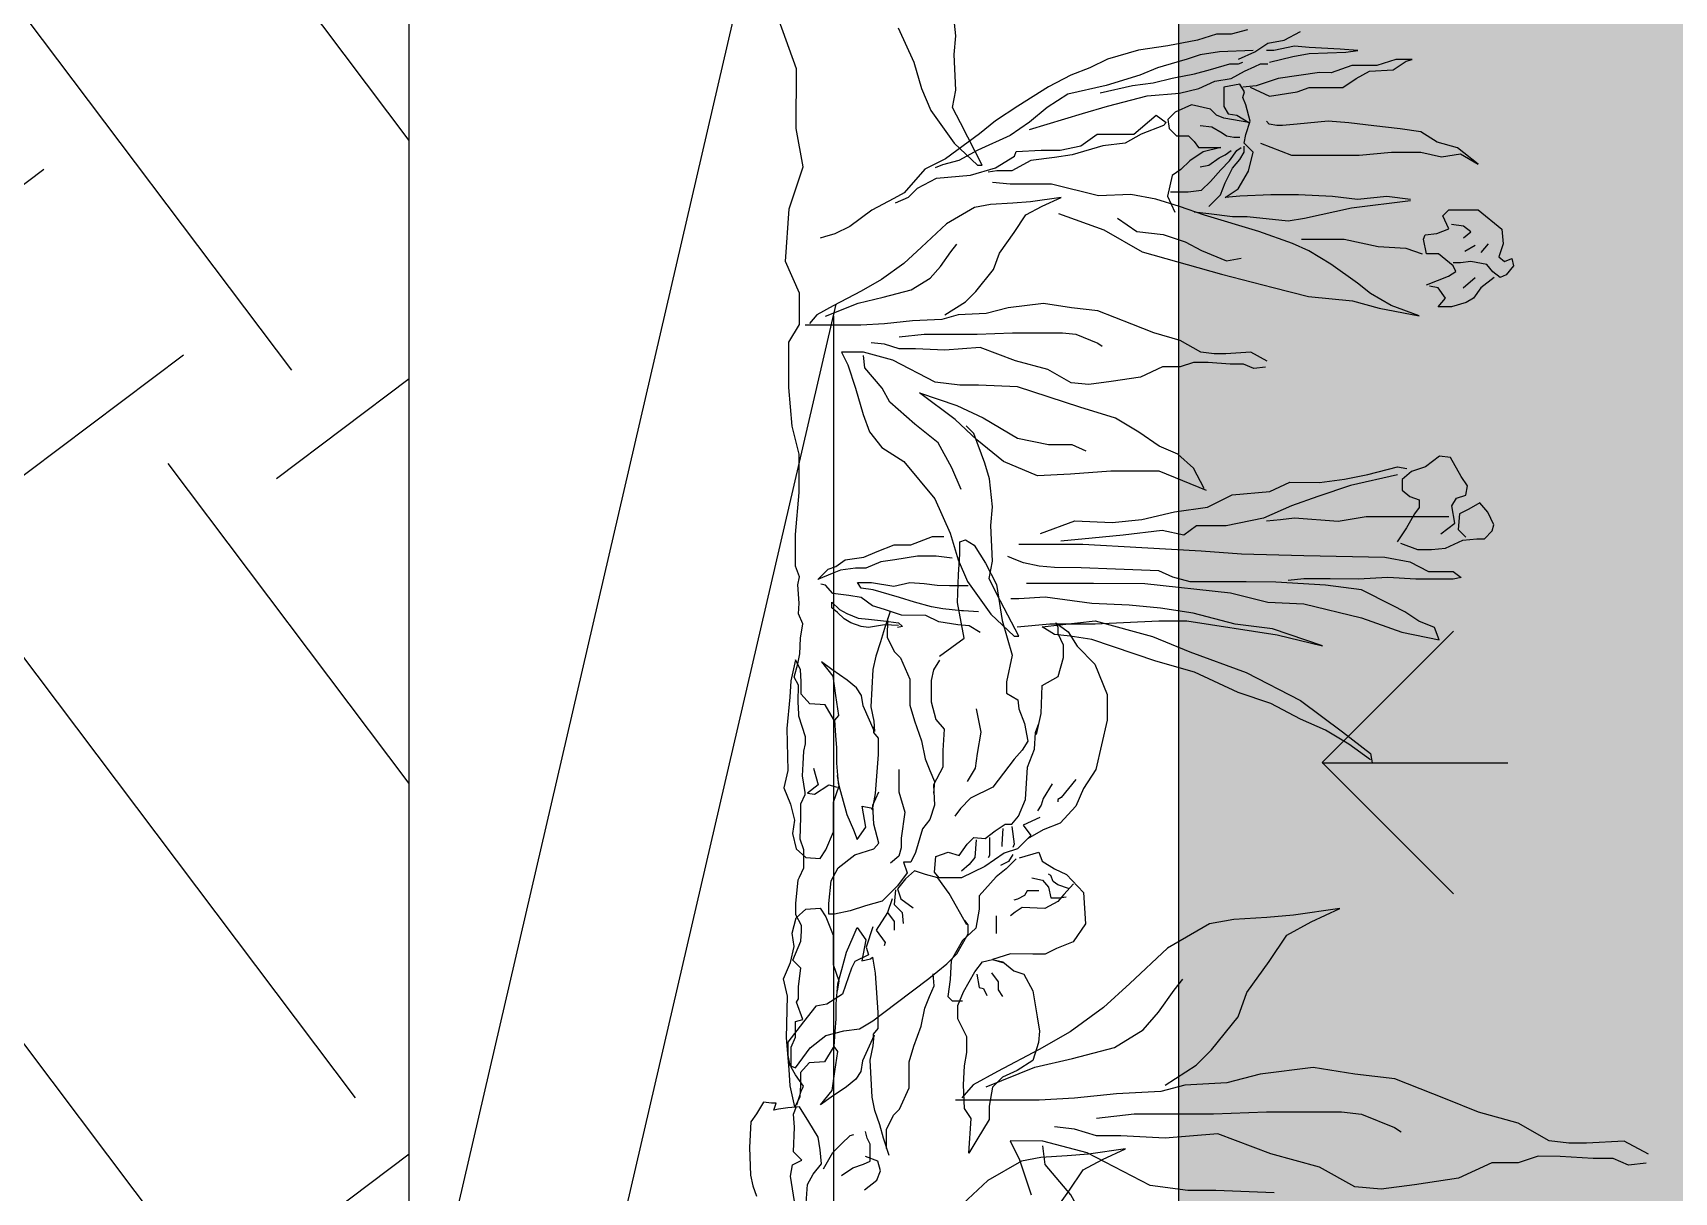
# Model space of a CAD drawing. Header units: metres. Extents: x 97 to 197, y 104 to 205.
# Drawn here: x 187.0386 to 187.2069, y 111.5931 to 111.712 of the extents above; entities that cross this region are included whole.
import ezdxf

# ---------------------------------------------------------------- set-up
doc = ezdxf.new("R2010")
doc.units = ezdxf.units.M
for name, color, linetype in [('14-ANOTAÇÃO', 7, 'Continuous'), ('18-HATCH', 1, 'Continuous'), ('23-FAC_5ª', 1, 'Continuous'), ('5-PISO', 1, 'Continuous'), ('6-VEGETAÇÃO', 104, 'Continuous')]:
    doc.layers.add(name, color=color, linetype=linetype)
pattern_1 = [(0, (96.6497323752526, 180.4617932668933), (0.07184204896000002, 0.07184204895999999), [0.01905, -0.12463409792]), (315, (96.6497323752526, 180.4617932668933), (0.07184204896855324, 0.07184204896855322), [0.01905, -0.08255]), (45, (96.6497323752526, 180.4617932668933), (-0.0718420489685532, 0.07184204896855324), [0.01905, -0.08255])]

# ---------------------------------------------------------------- blocks, each defined once
blk = doc.blocks.new('A$C20B154FB')
at = {"layer": '6-VEGETAÇÃO', "color": 72}
for points in [[(994.2840291526227, 1061.391932556566), (991.6935146129108, 1040.676790867423), (999.4653007897141, 1022.551109695283), (999.4653007897141, 999.2466883047455), (1002.056057887065, 960.4058654434484), (1002.056057887065, 934.5119835359073), (994.2840291526227, 911.2073813297611), (994.2840291526227, 880.134759203851), (976.1496997016075, 841.2939363425685), (968.3779135247751, 789.5061725275009), (963.1966418876837, 750.6655304818269), (965.7871564274537, 719.5927275402792), (989.1027575155313, 678.1626249775873), (1004.646572426835, 621.1961209441652), (1027.962173514912, 559.0506958767073), (1022.780901877821, 496.9054516248725), (1025.371658975171, 445.1176878098049), (1025.371658975171, 416.6345262008981), (1033.143445152004, 390.740644293357), (1035.733959691803, 367.4360420872254)], [(1004.646572426835, 1063.981393073555), (1020.19038733808, 1035.498050649025), (1017.599630240758, 991.478487569344), (1017.599630240758, 970.7633458802011), (1020.19038733808, 947.4589244896633), (1040.915231328836, 911.2073813297611), (1053.868289142847, 864.5985385486856), (1069.412104054063, 825.7577156874031), (1092.727705142141, 766.2017511369631), (1097.908976779232, 719.5927275402792), (1105.680762956152, 670.3944242422294), (1097.908976779232, 608.2491799903946), (1087.546433505107, 569.4083571291121), (1084.955918965308, 520.2100538310333), (1077.183890230925, 491.7267114065035), (1074.593375691125, 439.9389475914504), (1069.412104054063, 390.740644293357), (1066.821589514293, 349.3103609150858), (1066.821589514293, 302.7013373184163), (1066.821589514293, 276.8076362264837), (1066.821589514293, 250.9137543189572)], [(958.7151487569208, 625.0031938570464), (961.4567766448308, 556.500833980841), (961.4567766448308, 523.6196940076479), (966.9395473056065, 479.7782343152357), (1005.318941930978, 405.7957145794207), (1019.026111140469, 353.7340150976233), (1019.026111140469, 315.3727152648498), (997.0947859398148, 326.3330349840398), (955.9737634265621, 340.0334346330201)], [(2024.076138557488, 802.0109590145439), (2034.438681831671, 827.904840922085), (2039.619872616226, 836.5361348912556), (2046.528234799014, 833.0836414123187), (2060.344797459547, 815.8210534739628), (2060.344797459547, 802.0109590145439), (2077.61570291649, 798.5584655356361), (2082.796893701103, 800.2847725469619), (2084.523903394234, 814.094746462637), (2089.705255883833, 827.904840922085), (2105.248989942571, 820.9998539642402), (2112.157190420374, 827.904840922085), (2112.157190420374, 862.4300167987967), (2089.705255883833, 890.0502057176636), (2072.434350426891, 891.7763921852456), (2056.890616368153, 886.5975916949828), (2051.709425583598, 893.5026991965715), (2055.163606674963, 902.1339931657421), (2046.528234799014, 903.8601796333387), (2036.16569152489, 895.2288856641535), (2032.711510433495, 888.3238987063378), (2039.619872616226, 879.6926047371526), (2048.255244492204, 872.7876177793078), (2051.709425583598, 853.7987228296261), (2049.982254185394, 841.7149353815039), (2049.982254185394, 833.0836414123187)], [(1720.896837934095, 771.8708030492417), (1713.586477053061, 791.9647225344233), (1713.586477053061, 808.4053226569958), (1715.414067273319, 824.8459227795247), (1724.552018374612, 844.9398422647209), (1726.379608594871, 861.3804423872498), (1726.379608594871, 870.514042153256), (1735.517559696164, 879.6477624629624), (1742.827920577198, 881.4744824161753), (1757.448804044281, 874.1676026033965), (1768.414345365774, 865.0338822936465), (1761.10398448474, 852.2468426212436), (1755.621213824023, 841.2864023583243), (1737.345149916422, 839.4596824051114), (1728.207198815129, 848.5934027148469)], [(2032.711510433495, 881.4189117484784), (2020.621957466123, 865.8825102777046), (2008.532404498779, 857.2512163085339), (2003.351213714224, 848.6199223393487), (1998.169861224596, 831.3573344009928), (1998.169861224596, 815.8210534739628), (2008.532404498779, 824.4523474431771), (2020.621957466123, 815.8210534739628), (2022.348967159283, 805.4634524934663)], [(2062.071968857781, 865.8825102777046), (2072.434350426891, 874.5138042468898)], [(1731.862379255646, 819.3657629199151), (1744.655510797456, 835.8062424987147), (1764.759164925257, 832.152802592318), (1773.89711602655, 837.6329624519276), (1777.552458172082, 848.5934027148469), (1788.517999493633, 850.4201226680307), (1799.483540815185, 843.113122311508), (1821.414785163244, 830.3260826391052), (1823.242375383503, 817.538922422973), (1810.449243841751, 801.0984428441734), (1804.966311475961, 784.6578427216446), (1795.828360374668, 773.6975230024545), (1783.035228832858, 773.6975230024545), (1775.724706246809, 782.8311227684608), (1772.069525806291, 793.7915630313801), (1762.931574704999, 793.7915630313801), (1755.621213824023, 788.3112826280412), (1739.172740136681, 779.1776828620641), (1722.724428154354, 768.217363142845)], [(2020.621957466123, 845.1674288604409), (2032.711510433495, 858.9775233198598)], [(2063.798978550942, 846.8937358717667), (2070.70734073373, 858.9775233198598)], [(2079.342712609709, 845.1674288604409), (2086.251074792497, 853.7987228296261), (2093.159436975227, 845.1674288604409), (2094.886446668446, 831.3573344009928)], [(2189.875860714033, 606.9438117461395), (2176.0592980535, 643.1951740904333), (2176.0592980535, 670.8153630093002), (2176.0592980535, 722.6031268243678), (2179.513479144895, 760.5807961800165), (2179.513479144895, 795.1059720566991), (2174.332126655325, 819.2735469528998), (2177.786307746719, 841.7149353815039), (2165.696754779376, 862.4300167987967), (2184.694669929449, 838.262441902596), (2191.603032112267, 814.094746462637), (2203.692585079611, 795.1059720566991), (2207.146766170976, 770.9383971605275), (2210.60094726237, 739.8657147627237), (2214.055128353764, 710.5193393762747), (2215.782138046983, 686.3516439363302), (2212.327956955589, 650.1002815920365), (2210.60094726237, 632.8376936536806), (2210.60094726237, 625.9327066958504), (2212.327956955589, 617.301412726636), (2215.782138046983, 613.8487987039844)], [(1719.069247713836, 324.3223652718007), (1719.069247713836, 399.2182449841639), (1715.414067273319, 468.6338442932465), (1711.758725127787, 538.0495641460438), (1708.10354468727, 585.5445240167173), (1706.275954467012, 658.6135632321675), (1704.448364246753, 753.603482973529), (1698.965593586006, 782.8311227684608), (1688.000052264455, 804.7518827505992), (1688.000052264455, 833.9795225455309), (1680.689529678435, 843.113122311508), (1678.861939458176, 833.9795225455309), (1678.861939458176, 790.1380025812396), (1680.689529678435, 757.2569228799111), (1678.861939458176, 722.5491232253844), (1678.861939458176, 689.668043524056), (1678.861939458176, 658.6135632321675), (1677.034349237918, 640.3463637001842)], [(1751.966033383505, 828.4993626859214), (1751.966033383505, 806.578602703783), (1751.966033383505, 782.8311227684608), (1751.966033383505, 762.7370827394916), (1751.966033383505, 731.6827229913761), (1746.48326272273, 698.8016432900477), (1750.138443163247, 647.6532435129775), (1748.310852942988, 631.2126433904341), (1746.48326272273, 614.7721638116491)], [(1673.37916879743, 333.4559650377778), (1673.37916879743, 412.0052846565959), (1673.37916879743, 472.2872841996432), (1662.413627475878, 572.7573638005706), (1651.448086154327, 616.598883764862), (1649.620495934068, 658.6135632321675), (1633.172022246727, 726.2025631317811), (1616.723548559443, 773.6975230024545), (1607.58559745815, 817.538922422973), (1622.206480925204, 812.0587625633925), (1629.516841806209, 793.7915630313801), (1640.482383127761, 777.3509629088512), (1647.792744008766, 762.7370827394916), (1666.068807916396, 726.2025631317811), (1671.551578577171, 684.1877631207026), (1675.206759017688, 625.7324835308391), (1675.206759017688, 591.0246838763269), (1675.206759017688, 552.6633237716451), (1675.206759017688, 525.2624039298971), (1680.689529678435, 505.1684844447154), (1688.000052264455, 488.727884322172), (1689.827642484714, 437.5794845451019), (1691.655232704972, 397.3915250309801), (1691.655232704972, 366.3370447390917), (1693.482822925231, 348.0698452071229), (1697.138003365748, 329.8025251313811), (1700.793183806265, 320.668925365404), (1704.448364246753, 311.5352050556539)], [(2106.985701937403, 370.0190535137226), (2087.9877867873, 423.5330037963722), (2062.081671159394, 468.4157806535804), (2036.175393826503, 561.6337073032191), (2020.631659767794, 622.0527650874428), (2010.269278198626, 663.4829279219994), (2005.087925709027, 715.270691737067), (1996.452553833078, 746.3433741348417), (1987.807479655457, 793.3796650453733), (1999.89703262283, 760.5807961800165), (2013.713595283334, 736.4132212838158), (2025.803148250678, 720.8768198130274), (2048.255244492204, 689.804257959011), (2063.798978550942, 663.9103760514699), (2072.434350426891, 644.9214811017882), (2086.251074792497, 605.2175047348137), (2105.248989942571, 541.345953471653), (2115.611371511768, 511.9995780852041), (2124.246905092703, 484.3795097100956), (2129.428095877287, 455.0331343236467), (2127.700924479112, 417.0553444242541), (2141.51764884466, 361.8150871302641), (2141.51764884466, 332.4687117438152), (2141.51764884466, 313.4799373378773), (2143.24465853782, 292.7648559206136)], [(2077.61570291649, 655.2790820822993), (2077.61570291649, 705.3405388860119), (2068.980169335497, 745.0445152529865), (2067.253159642336, 777.8433841183432), (2060.344797459547, 796.8321585242811)], [(1046.096502965927, 416.6345262008981), (1051.277774603048, 460.6540892806079), (1051.277774603048, 509.8523925786576), (1051.277774603048, 553.8719556583383), (1053.868289142847, 616.0173807257961), (1053.868289142847, 662.6262235068425), (1053.868289142847, 704.0565068851283), (1051.277774603048, 727.3609282756661), (1035.733959691803, 766.2017511369631), (1030.552688054711, 773.9699518723355)], [(1731.862379255646, 349.8965651603357), (1746.48326272273, 390.0845246744575), (1744.655510797456, 433.9260446387052), (1748.310852942988, 468.6338442932465), (1757.448804044281, 506.9952043979283), (1762.931574704999, 545.3564439588226), (1777.552458172082, 574.5840837537544), (1781.207638612599, 618.4256037180457), (1792.173179934151, 642.1730836533679), (1792.173179934151, 676.8808833079092), (1795.828360374668, 706.108523102841), (1801.311131035443, 733.5094429445599), (1810.449243841751, 768.217363142845), (1808.621491916449, 779.1776828620641)], [(2122.519733694498, 783.022184608606), (2113.884361818549, 713.9718328551826), (2101.794808851206, 658.7315755612071), (2098.340627759811, 639.7426806115109), (2103.521818544396, 591.4075308191386), (2103.521818544396, 574.1449428807828), (2106.975999635761, 546.5247539619158), (2108.703171033994, 529.26216602356)], [(2124.246905092703, 783.022184608606), (2127.700924479112, 755.4019956897537), (2124.246905092703, 720.8768198130274), (2127.700924479112, 691.530444426593), (2129.428095877287, 651.8264680596185), (2129.428095877287, 619.0275991942617), (2127.700924479112, 582.7762368499534), (2125.973914785893, 565.5136489115976), (2136.336458060105, 581.0499298385985), (2157.061382903368, 593.1337172867206), (2179.513479144895, 598.3125177769543), (2189.875860714033, 587.9549167964578), (2200.238403988216, 589.6812238077837), (2215.782138046983, 594.8600242980465), (2234.780053197057, 589.6812238077837), (2243.415425073035, 586.2287303288758), (2250.323787255824, 587.9549167964578), (2258.959159131773, 582.7762368499534), (2255.504978040379, 563.7873419002717), (2241.688415379875, 563.7873419002717), (2233.053043503925, 563.7873419002717), (2224.417509922932, 568.96614239052), (2222.690500229714, 579.3236228272726), (2214.055128353764, 593.1337172867206), (2219.236319138319, 563.7873419002717), (2222.690500229714, 555.156047931101), (2229.598862412502, 548.2510609732417), (2234.780053197057, 525.809672544623), (2226.144681321108, 506.8207775949413), (2217.509309445159, 498.1894836257707), (2207.146766170976, 499.915790637082), (2198.511394295027, 508.5470846062963), (2198.511394295027, 522.3571790657152), (2191.603032112267, 529.26216602356), (2184.694669929449, 534.4409665138082), (2184.694669929449, 544.7985674943338), (2184.694669929449, 555.156047931101), (2184.694669929449, 560.3348484213348), (2179.513479144895, 539.619767004071), (2169.150935870712, 524.0833655332972), (2158.788392596558, 513.72588509653), (2151.880192118813, 503.3682841160335), (2127.700924479112, 498.1894836257707), (2108.703171033994, 506.8207775949413)], [(2255.504978040379, 594.8600242980465), (2245.142596471269, 617.301412726636), (2250.323787255824, 650.1002815920365), (2255.504978040379, 663.9103760514699), (2255.504978040379, 679.4466569784709), (2255.504978040379, 703.6142318746715), (2265.867521314591, 719.1506333454454), (2274.50289319054, 734.6869142724463), (2276.230064588715, 762.3071031913423), (2286.592446157854, 777.8433841183432), (2288.319617556088, 784.748371076188), (2288.319617556088, 765.7595966702502), (2281.411255373299, 743.3182082416606), (2281.411255373299, 713.9718328551826), (2272.775883497321, 689.804257959011), (2272.775883497321, 675.994163499563), (2269.321702405927, 651.8264680596185), (2265.867521314591, 627.6588931634324), (2257.232149438583, 601.7650112559058), (2255.504978040379, 586.2287303288758)], [(1801.311131035443, 768.217363142845), (1788.517999493633, 713.4155234594073), (1775.724706246809, 675.0541633547255), (1764.759164925257, 643.9998036065808), (1750.138443163247, 611.1187239052524), (1741.000330356939, 567.2772039409756), (1741.000330356939, 532.5694042864634), (1730.034789035388, 517.9555241171038), (1735.517559696164, 492.3813242285833), (1730.034789035388, 446.7130843111081), (1726.379608594871, 410.178564703383), (1722.724428154354, 373.6440450956579)], [(1466.860503678326, 737.1628828509856), (1485.136405880912, 711.5886829624505), (1501.584879568196, 684.1877631207026), (1514.378011110006, 654.9601233257708), (1532.654075017606, 620.2523236712586), (1545.447206559358, 581.8910841103207), (1569.206041127734, 530.7426843332505), (1581.999172669515, 485.0744444157754), (1607.58559745815, 410.178564703383), (1611.240777898667, 384.6043648148479), (1613.068368118926, 366.3370447390917), (1622.206480925204, 351.7232851135195), (1629.516841806209, 413.8320046097797), (1611.240777898667, 481.4210045093787), (1592.964875696081, 525.2624039298971), (1569.206041127734, 591.0246838763269), (1536.309255458124, 654.9601233257708), (1499.757289347937, 704.2818031496281), (1474.170864559361, 737.1628828509856), (1463.205323237809, 738.9896028041694)], [(2288.319617556088, 581.0499298385985), (2296.954989432037, 600.0388247883238), (2307.317532706191, 615.5751057153248), (2310.771713797585, 634.5640006650065), (2321.134095366753, 653.5527750709443)], [(2322.861266764929, 591.4075308191386), (2317.67991427533, 572.4186358694569), (2317.67991427533, 555.156047931101), (2310.771713797585, 532.7146595024678), (2303.863351614826, 498.1894836257707), (2298.681999125198, 463.6644282927882), (2288.319617556088, 427.4129454047506), (2277.957074281934, 406.6978639874869), (2269.321702405927, 384.2564755588974), (2255.504978040379, 358.3625936513563), (2233.053043503925, 322.1112313070626), (2215.782138046983, 296.2173493995215), (2200.238403988216, 277.2284544498398), (2170.878107268945, 237.5245986266091), (2158.788392596558, 213.3569031866791), (2131.155105570477, 189.1893282904784), (2124.246905092703, 177.1055408423854), (2110.430180727155, 151.2116589348589), (2091.432265577052, 125.3177770273178), (2082.796893701103, 108.0551890889619), (2079.342712609709, 95.97140164088341), (2077.61570291649, 90.79260115060606)], [(2284.865436464665, 617.301412726636), (2291.773798647482, 644.9214811017882), (2295.227979738876, 663.9103760514699), (2296.954989432037, 707.0668458973669), (2298.681999125198, 720.8768198130274), (2300.409170523431, 700.1617383957637), (2302.136180216592, 663.9103760514699), (2303.863351614826, 646.6477881131141), (2298.681999125198, 622.4800926731696), (2298.681999125198, 613.8487987039844)], [(1084.955918965308, 496.9054516248725), (1108.271520053444, 533.1568139691663), (1126.40584950443, 551.2826759569725), (1165.265265503811, 582.3552980828681), (1193.761895671458, 592.7127785196208), (1230.030797131039, 618.6066604271618), (1261.118184396066, 639.3218021163048), (1276.661999307253, 667.8049637252116), (1292.205571660976, 701.4670463681396), (1284.433785484143, 647.0900028516917), (1281.843028386851, 616.0173807257961), (1279.252513847052, 577.1765578644699), (1274.07124220996, 548.6932154399401), (1245.574369484762, 499.4949121419049), (1204.12443894567, 455.4753490622097), (1175.627566220443, 424.4025461206766), (1147.130693495244, 385.5619040750025), (1126.40584950443, 349.3103609150858), (1100.499491319031, 300.1120576170069), (1084.955918965308, 271.6287151924771), (1069.412104054063, 258.6817742387211)], [(1622.206480925204, 322.4956453185878), (1625.861661365721, 360.8568848795258), (1625.861661365721, 413.8320046097797), (1629.516841806209, 488.727884322172), (1629.516841806209, 521.608964023515), (1613.068368118926, 627.559203484052), (1600.275236577116, 680.5343232143059), (1620.378890704946, 622.0790436244424), (1625.861661365721, 578.2375236601947), (1638.654792907502, 528.9159643800667), (1644.137563568278, 490.5546042753849), (1647.792744008766, 454.0200846676307), (1649.620495934068, 410.178564703383), (1656.930856815103, 355.3767250199162), (1655.103266594844, 324.3223652718007), (1655.103266594844, 315.1886449620506)], [(1927.369255415309, 613.4214711182576), (1925.642245722149, 599.6113766588387), (1930.823436506704, 587.5275892107165), (1930.823436506704, 571.9913082837302), (1932.550607904908, 546.0974263761891), (1932.550607904908, 528.8348384378332), (1927.369255415309, 513.2984369670594), (1927.369255415309, 492.5833555497957), (1915.279702447966, 466.6894736422546), (1910.098511663411, 432.1642977655429), (1906.644330572017, 406.2705364017602), (1908.371340265207, 385.5553344407381), (1923.915074323915, 357.9352660656295), (1934.277617598127, 319.95759671001), (1949.821351656865, 278.527313331695), (1946.367170565471, 237.0971504971239), (1948.094341963646, 202.5719746204122), (1948.094341963646, 183.5832002144743), (1953.27553274823, 166.3206122761476), (1955.00254244142, 150.7842108053737)], [(1934.277617598127, 615.1477781296126), (1944.640160872281, 596.1588831799017), (1942.912989474076, 566.8125077934528), (1942.912989474076, 553.0024133340048), (1944.640160872281, 537.4661324070039), (1958.456723532814, 513.2984369670594), (1967.092095408792, 482.2258751130285), (1977.454638682917, 456.3319932054874), (1992.998372741684, 416.6280168385128), (1996.452553833078, 385.5553344407381), (2001.633744617633, 352.7564655753667), (1996.452553833078, 311.3263027408248), (1989.54419165029, 285.4324208332837), (1987.817181957129, 252.6335519679124), (1982.635829467501, 233.6446570182161), (1980.908819774311, 199.1194811415044), (1977.454638682917, 166.3206122761476), (1975.727628989756, 138.7004233572952), (1975.727628989756, 107.6277409594913), (1975.727628989756, 90.36527356487932), (1975.727628989756, 73.10268562652345)], [(2298.681999125198, 598.3125177769543), (2296.954989432037, 558.6085414100089), (2293.500808340643, 536.1672735251632), (2288.319617556088, 520.6308720543893), (2284.865436464665, 508.5470846062963), (2277.957074281934, 486.105696177663), (2269.321702405927, 465.3906147603702), (2257.232149438583, 425.6866383934248), (2246.86960616443, 380.8039820799604), (2231.325872105692, 356.6364071837743), (2214.055128353764, 335.9212052227376), (2198.511394295027, 313.4799373378773), (2181.240488838084, 275.5022679822578), (2169.150935870712, 253.0608795536391), (2163.969745086157, 234.0719846039428), (2160.515563994762, 225.4406906347722)], [(2205.419594772771, 335.9212052227376), (2224.417509922932, 398.0665700183163), (2233.053043503925, 427.4129454047506), (2245.142596471269, 474.0219087295845), (2248.596777562634, 511.9995780852041), (2253.777968347218, 534.4409665138082), (2262.413340223196, 553.4298614634899), (2265.867521314591, 572.4186358694569), (2274.50289319054, 587.9549167964578), (2279.68424568011, 600.0388247883238), (2283.138265066489, 606.9438117461395), (2283.138265066489, 615.5751057153248)], [(2101.794808851206, 439.4967328528728), (2086.251074792497, 461.9381212814624), (2082.796893701103, 493.0108036792662), (2074.161521825095, 518.9046855868073), (2063.798978550942, 537.8934599927452), (2051.709425583598, 567.2398353791796), (2055.163606674963, 584.5024233175354)], [(2115.611371511768, 546.5247539619158), (2129.428095877287, 560.3348484213348), (2143.24465853782, 565.5136489115976), (2160.515563994762, 574.1449428807828), (2170.878107268945, 582.7762368499534), (2179.513479144895, 587.9549167964578), (2186.421841327712, 587.9549167964578)], [(2132.88227696871, 501.6420976484515), (2132.88227696871, 522.3571790657152), (2134.609286661842, 537.8934599927452), (2144.971829936054, 548.2510609732417), (2158.788392596558, 560.3348484213348), (2169.150935870712, 570.692328858102), (2181.240488838084, 579.3236228272726), (2184.694669929449, 584.5024233175354)], [(2210.60094726237, 536.1672735251632), (2208.873775864166, 549.9772474408237), (2201.965575386421, 562.0610348889168), (2198.511394295027, 567.2398353791796), (2196.784222896822, 575.8711293483648), (2196.784222896822, 582.7762368499534)], [(2248.596777562634, 418.78165143558), (2257.232149438583, 456.7593207912287), (2260.686330529978, 480.9270162311441), (2265.867521314591, 503.3682841160335), (2271.048712099146, 529.26216602356), (2276.230064588715, 548.2510609732417), (2283.138265066489, 570.692328858102), (2283.138265066489, 581.0499298385985), (2284.865436464665, 586.2287303288758)], [(2162.242573687981, 536.1672735251632), (2163.969745086157, 546.5247539619158), (2172.605116962106, 558.6085414100089), (2176.0592980535, 565.5136489115976), (2181.240488838084, 572.4186358694569)], [(1784.862819053116, 541.7030040524405), (1808.621491916449, 528.9159643800667), (1825.069965603761, 510.6486443043104), (1834.207916705054, 488.727884322172), (1850.656390392367, 464.9804043868498), (1867.104702374694, 437.5794845451019), (1879.897995621519, 395.5646845340234), (1903.656668484822, 322.4956453185878), (1905.484420410095, 276.8274054011126), (1905.484420410095, 254.9066454189742), (1909.139600850613, 225.6790056240425), (1934.725863934204, 176.3573258001707), (1943.86397674054, 141.6495261456439), (1943.86397674054, 116.0753262571088), (1929.243093273428, 123.3822060699313), (1901.829078264564, 132.5158058358938), (1870.759882815211, 141.6495261456439), (1850.656390392367, 148.9564059584372), (1832.380326484796, 163.5702861277823), (1815.932014502469, 189.1444860163174), (1772.069525806291, 225.6790056240425), (1731.862379255646, 243.9463256997842), (1700.793183806265, 253.0799254657904), (1675.206759017688, 264.0402451849804), (1636.827202687244, 291.4412855704722), (1611.240777898667, 318.8422054121911), (1611.240777898667, 324.3223652718007), (1660.58603725562, 298.7481653832656), (1678.861939458176, 289.6144450735155), (1698.965593586006, 293.268005523656), (1741.000330356939, 291.4412855704722), (1762.931574704999, 293.268005523656), (1795.828360374668, 289.6144450735155), (1814.104424282268, 284.134285213906), (1848.828800172108, 271.3472455415176), (1857.966751273401, 262.2135252317676)], [(1782.294458102086, 544.3711193648633), (1804.966311475961, 488.727884322172), (1804.966311475961, 470.4605642464594), (1804.966311475961, 432.0993246855214), (1801.311131035443, 384.6043648148479), (1799.483540815185, 346.24312525391), (1815.932014502469, 306.0550451960444), (1841.518439291103, 275.0006854479143), (1865.277112154436, 249.4264855593647), (1896.346307603788, 207.4116855483007), (1881.725585841778, 251.2532055125776), (1867.104702374694, 282.3075652607222), (1843.346029511333, 322.4956453185878), (1836.035506925284, 359.0301649263129), (1836.035506925284, 386.4310847680608), (1828.725146044279, 402.8716848905897)], [(777.7829892790178, 526.3597739374381), (816.1623839043023, 509.9192943586531), (860.024791748001, 485.2583941748308), (892.9216582702065, 444.1570144122234), (931.3012954530714, 400.3155547198403), (955.9737634265621, 386.6151550708601), (991.612015279039, 356.4740950274281), (1013.543340479693, 353.7340150976233)], [(1082.365161868016, 287.165116663251), (1105.680762956152, 344.1316206967167), (1116.043306230276, 388.1511837763683), (1128.996364044229, 437.3494870744471), (1149.721450592537, 471.011569717346), (1170.44629458338, 489.1372508895147), (1196.35265276875, 507.2631128772482), (1209.305710582761, 517.6205933140445)], [(2119.065552603104, 178.8317273099674), (2125.973914785893, 194.3681287807412), (2136.336458060105, 204.7256092175085), (2148.426011027419, 227.166997646098), (2151.880192118813, 266.8709740130871), (2160.515563994762, 296.2173493995215), (2174.332126655325, 318.6587378281256), (2179.513479144895, 320.3849242957367), (2181.240488838084, 349.7312996821711), (2181.240488838084, 372.1726881107752), (2186.421841327712, 396.3402630069759), (2200.238403988216, 415.3291579566576), (2200.238403988216, 437.7705463852908), (2200.238403988216, 458.4856278025545), (2222.690500229714, 484.3795097100956), (2214.055128353764, 496.4632971581741), (2210.60094726237, 493.0108036792662), (2200.238403988216, 467.1169217717252), (2189.875860714033, 448.1280268220435), (2186.421841327712, 422.2341449145169), (2176.0592980535, 385.9827825702232), (2172.605116962106, 365.2677011529158), (2169.150935870712, 337.6475122340635), (2157.061382903368, 315.2061238054594), (2157.061382903368, 297.9435358671035), (2155.334373210178, 287.5860554303508)], [(2324.563050473836, 181.8491784033249), (2284.355903923191, 200.1164984790521), (2253.28670847381, 209.2500982450438), (2227.700283685233, 220.2104179642338), (2189.320727354789, 247.6114583497256), (2163.734302566212, 275.0123781914735), (2163.734302566212, 280.492538051054), (2213.079561923165, 254.9183381625189), (2231.355464125721, 245.7846178527689), (2251.459118253551, 249.4381783029385), (2293.493855024484, 247.6114583497256), (2315.425099372544, 249.4381783029385), (2348.321885042184, 245.7846178527689)], [(4780.076175276277, 280.5615131834638), (4798.728656146792, 309.5626030589046), (4813.236119707552, 324.0632926491235), (4844.323652507068, 348.9213903498603), (4867.120956641214, 357.2073746992683), (4896.136077808915, 377.9224802252866), (4921.005987620825, 394.4945935766009), (4933.441039549856, 417.2811228637584), (4945.875897432823, 444.2107889780746), (4939.65846849131, 400.7091541649279), (4937.585862813488, 375.8510564642056), (4935.513451181701, 344.7783981751418), (4931.368433871976, 321.991724235515), (4908.570935691852, 282.6330815970723), (4875.410991260549, 247.4174311333336), (4852.613493080426, 222.5591887801129), (4829.815994900215, 191.4866751435766), (4813.236119707552, 162.4854406156228), (4792.511033159244, 123.1267979771801), (4780.076175276277, 100.3401240375679), (4767.641123347275, 89.9825712745369)], [(1495.760749594483, 345.5789292038826), (1520.711188510119, 350.8292121365521), (1553.540543183335, 352.1416924619116), (1564.046033701743, 370.51750191061), (1586.370059561537, 377.080265168639), (1600.815007958736, 377.080265168639), (1613.946911533072, 370.51750191061), (1621.82598899561, 370.51750191061), (1627.078653402335, 367.8923001724179), (1616.573162883869, 382.3304275575647), (1599.501963135815, 392.8308728791162), (1578.490982098941, 413.831763522292), (1543.035214369913, 428.2697703636804), (1512.832111047552, 428.2697703636804), (1455.052155753714, 415.1442438476515), (1432.72812989392, 400.7062370062631), (1411.71731056209, 391.5182720099983), (1392.01953605318, 373.1425831050874), (1384.140458590613, 353.4542933310149), (1373.635129777162, 335.0784838823311), (1361.816432730819, 323.2655582353764), (1356.563768324093, 307.5149505248992), (1340.805613398988, 285.20145901262), (1327.673709824652, 257.6379256551882), (1327.673709824652, 231.3867520793719), (1334.239742464357, 226.1365896904463), (1352.624148740288, 227.4491905595642), (1357.876974852028, 241.8871974009671), (1353.937355268252, 255.012723916996), (1367.069097137486, 264.2006889132172), (1374.948174600082, 272.0759324965766), (1373.635129777162, 285.20145901262), (1382.827252062649, 297.014505203304), (1390.706329525216, 308.8274308502296), (1390.706329525216, 316.7027949773765), (1399.898613515747, 324.5780385607359), (1419.596388024656, 332.4534026878537), (1457.678568809584, 335.0784838823311), (1478.689388141414, 342.9538480094343), (1498.387162650353, 344.2664488785376), (1508.892491463776, 348.20401039836)], [(1961.910904624179, 183.5832002144743), (1965.365085715574, 212.9295756009524), (1965.365085715574, 245.7284444663383), (1965.365085715574, 275.0748198527872), (1967.092095408792, 316.5051032310585), (1967.092095408792, 347.5776650851185), (1967.092095408792, 375.1978540039854), (1965.365085715574, 390.7341349309863), (1955.00254244142, 416.6280168385128), (1951.548361350026, 421.8068173287757)], [(1351.310942212353, 325.8906394298538), (1357.876974852028, 348.20401039836), (1347.37148433362, 352.1416924619116), (1338.179200343089, 366.5798198470438), (1331.613329408458, 381.0178266884468), (1310.602510076627, 400.7062370062631), (1273.83337411462, 403.3313182006968), (1252.82255478279, 388.8931908155646), (1244.943477320165, 369.2049010415067), (1238.377606385533, 356.0793745254632), (1238.377606385533, 341.641247140331), (1238.377606385533, 315.3901941082586), (1231.811735450901, 294.3894240088412), (1229.18532239506, 306.2023496557813), (1218.679993581638, 319.3278761718102), (1214.740373997862, 331.1408018187358), (1195.042761193909, 341.641247140331), (1164.839496166533, 346.8915300729859), (1147.768296418508, 349.5166112674633), (1134.63639284423, 348.20401039836), (1113.625573512341, 341.641247140331), (1101.807038171013, 323.2655582353764), (1093.927960708446, 306.2023496557813), (1082.109263662103, 294.3894240088412), (1059.785237802309, 290.4517419452895), (1044.027082877175, 290.4517419452895), (1020.389850489446, 276.0136145601427), (1004.631695564312, 266.8257701076654), (1045.340289405111, 269.4508513021428), (1057.158824746439, 261.575487175025), (1084.735676717944, 260.2630068496655), (1107.05970257771, 261.575487175025), (1122.817857502872, 264.2006889132172), (1141.202263778861, 264.2006889132172), (1162.213244815735, 253.7002435916365), (1177.971399740869, 253.7002435916365), (1193.729554665973, 260.2630068496655), (1217.366787053703, 273.3885333656945), (1229.18532239506, 282.5763778181717), (1231.811735450901, 294.3894240088412), (1227.872115867125, 307.5149505248992)], [(1320.888728577818, 388.9175406526192), (1308.347048353724, 377.774717699358), (1299.985928204318, 370.8103026738681), (1291.624646349897, 355.4888307053043), (1293.018220276484, 329.0244152397499), (1287.44408627518, 320.6672377529176), (1283.263526200462, 315.095826276287)], [(1443.233620412386, 391.5182720099983), (1422.222639375483, 374.4550634304178), (1419.596388024656, 370.51750191061), (1416.969974968786, 370.51750191061)], [(1327.85643650571, 340.167358736755), (1325.069288652536, 352.7031852388754), (1316.708168503101, 359.6674797206069), (1304.166488279036, 362.4531251870358), (1304.166488279036, 372.2031856789399), (1305.560062205623, 380.5603631657868)], [(1315.314756281587, 383.3461291759886), (1319.495316356275, 370.8103026738681), (1323.675876430963, 365.2388911972375), (1330.643422653782, 362.4531251870358), (1332.036996580369, 359.6674797206069)], [(1987.817181957129, 237.0971504971239), (2003.360916015838, 261.2647253933392), (2015.450468983181, 273.3486333852052), (2041.356746316131, 294.0637148024689), (2060.35449976119, 300.9687017603137), (2084.533767400921, 318.2312896986405), (2105.258692244242, 332.0413841580885), (2115.621235518396, 351.0301585640264), (2125.983617087564, 373.4715469926596), (2120.802426303009, 337.2201846483658), (2119.075254904776, 316.5051032310585), (2117.348245211615, 290.6112213235319), (2113.894064120192, 271.6223263738502), (2094.89614897006, 238.8234575084934), (2067.262861944007, 209.4770821220445), (2048.264946793846, 188.7618801610079), (2029.267031643743, 162.8681187972106), (2015.450468983181, 138.7004233572952), (1998.179563526239, 105.9015544918948), (1987.817181957129, 86.91265954221308), (1977.454638682917, 78.28136557304242)], [(1312.527608428412, 348.5245362235728), (1312.527608428412, 334.5959472601244), (1306.953474427137, 331.8101812499226), (1302.772914352478, 323.4530037631193), (1301.379340425861, 319.2744752915896)], [(1398.585406987811, 349.5166112674633), (1389.393284702295, 329.8283214934054), (1377.574587655923, 339.0161659458827), (1361.816432730819, 323.2655582353764)], [(1437.980794300616, 363.9547386526101), (1420.909432847577, 353.4542933310149), (1413.030517090054, 350.8292121365521), (1406.464484450378, 346.8915300729859)], [(1587.683266089443, 231.3867520793719), (1608.694085421303, 260.2630068496655), (1650.715885790007, 252.3876427225186), (1683.545402168238, 253.7002435916365), (1707.182634555968, 255.012723916996), (1721.627582953166, 255.012723916996), (1724.253834304021, 261.575487175025), (1717.687963369361, 272.0759324965766), (1696.677144037501, 285.20145901262), (1671.726705121895, 298.3269855286781), (1629.705066458177, 304.889748786678), (1588.996472617408, 316.7027949773765), (1557.480162767111, 310.1400317193329), (1544.348420897848, 310.1400317193329), (1536.469343435281, 323.2655582353764), (1525.963852916873, 324.5780385607359), (1508.892491463776, 331.1408018187358), (1487.881672131945, 335.0784838823311), (1477.376181613479, 328.5157206242875), (1466.870852800057, 319.3278761718102), (1434.041336421855, 294.3894240088412), (1420.909432847577, 268.138250433025), (1409.090897506219, 256.3253247860703), (1399.898613515747, 249.7625615280704)], [(1349.997897389461, 321.9529573662585), (1338.179200343089, 310.1400317193329), (1328.986916352587, 298.3269855286781), (1306.662890492793, 278.6386957546201), (1290.904735567659, 278.6386957546201), (1268.580709707894, 274.701013691054), (1254.135761310725, 258.9504059805477), (1230.498528922995, 245.8248794645187), (1208.17450306323, 244.5123991391592), (1188.476728554262, 241.8871974009671), (1183.224064147566, 247.137480333593), (1183.224064147566, 255.012723916996), (1183.224064147566, 258.9504059805477)], [(1355.250561796187, 318.0152753027069), (1346.760724444903, 312.9028944174643), (1342.118819926895, 303.5772684613185)], [(1388.08007817436, 316.7027949773765), (1367.069097137486, 319.3278761718102), (1363.129639258754, 318.0152753027069)], [(1216.053580525797, 293.0768231397524), (1205.548090007331, 300.9521872668556), (1196.355806016829, 300.9521872668556), (1188.476728554262, 306.2023496557813)], [(1283.263526200462, 298.3814713026368), (1262.360564121947, 298.3814713026368)], [(1374.948174600082, 290.4517419452895), (1353.937355268252, 290.4517419452895), (1351.310942212353, 289.1391410762008)], [(1385.453665118548, 306.2023496557813), (1367.069097137486, 304.889748786678), (1364.44284578666, 304.889748786678)], [(1214.740373997862, 276.0136145601427), (1198.982219072699, 278.6386957546201), (1197.669012544764, 283.8889786872751), (1189.789935082197, 287.8265402070829)], [(1372.321923249227, 274.701013691054), (1351.310942212353, 273.3885333656945), (1343.431864749786, 266.8257701076654), (1335.552787287219, 257.6379256551882)], [(1525.963852916873, 274.701013691054), (1498.387162650353, 279.9512966237235), (1473.436723734747, 276.0136145601427), (1456.365362281649, 273.3885333656945), (1440.607207356486, 264.2006889132172)], [(1615.587732446584, 279.2585317054618), (1623.301223961054, 266.0418741161557), (1624.403082018107, 252.8253370705643), (1627.708817894279, 230.7976547841827), (1635.422147703677, 215.3781807487103), (1635.422147703677, 186.7421696676756), (1642.03361945611, 166.9173038274312), (1646.441213389364, 152.5992380150565), (1656.35842101794, 139.3827009694651), (1658.56229883706, 125.0646351570613), (1660.766176656209, 106.3410569961416), (1670.683384284785, 97.53003229908063), (1671.785242341837, 92.02311172749614)], [(1639.829903342004, 277.0557152593101), (1640.931761399057, 259.4336658652173), (1640.931761399057, 257.2308494190947), (1643.135639218148, 235.2031671327131), (1645.339355332311, 221.9865095433779), (1650.848969027633, 202.161643703148), (1656.35842101794, 184.5394737652823), (1659.664156894141, 172.4242243990302), (1665.173770589463, 153.700646238125), (1667.377648408583, 139.3827009694651), (1673.989120160928, 134.9770680771908), (1673.989120160928, 151.4978297919733), (1669.581364522688, 177.9311449706292), (1673.989120160928, 196.6547231315635), (1672.88710039889, 213.1754848463315), (1670.683384284785, 228.5948383380601), (1670.683384284785, 242.9127836066909), (1670.683384284785, 253.9267452936183), (1670.683384284785, 261.6363617676252), (1670.683384284785, 264.9405864368164)], [(1269.893916235829, 153.9461938522436), (1246.2566838481, 146.0708297251258), (1237.064399857627, 148.6959109196032), (1229.18532239506, 132.9453032090969), (1221.306244932493, 129.0076211455453), (1191.103141610132, 118.5071758239501), (1179.284606268775, 100.1314869189955), (1176.658193212934, 87.0059604029666), (1158.273625231901, 72.56783301783435), (1134.63639284423, 54.19214411287976), (1118.878237919096, 54.19214411287976), (1107.05970257771, 56.81722530732804), (1104.433289521869, 63.37998856535705), (1128.070521909598, 80.44319714493759), (1142.515470306796, 98.81888604989217), (1147.768296418508, 119.819776693068), (1150.394547769334, 138.1955861417664), (1159.586831759836, 153.9461938522436), (1180.597651091695, 181.5098477534048), (1209.487709591165, 219.5738264324318), (1226.558909339161, 240.5747170755931), (1238.377606385533, 252.3876427225186), (1262.014838773262, 265.5131692385476), (1272.520329291699, 265.5131692385476), (1277.772993698396, 261.575487175025)], [(1272.520329291699, 264.2006889132172), (1309.289303548692, 243.1997982700414), (1327.673709824652, 230.0742717540124), (1331.613329408458, 215.6361443688802), (1335.552787287219, 202.5106178528367), (1326.360665001732, 192.0101725312561), (1314.541967955389, 182.8223280787788), (1302.723432614061, 186.7600101423304), (1292.217942095594, 201.1981375274772)], [(1783.035228832858, 256.7333653721871), (1808.621491916449, 245.7730456529825), (1837.863097145542, 229.3324455304391), (1859.79434149366, 201.9315256887203), (1885.380766282295, 172.7038858937885), (1901.829078264564, 163.5702861277823), (1925.587912832911, 143.4762460988568), (1940.208796300023, 141.6495261456439)], [(1986.090010558895, 97.27026052272413), (2001.633744617633, 135.2479298783583), (2008.542106800422, 164.5943052647926), (2017.1774786764, 197.3931741301785), (2030.994203041919, 219.8345625587681), (2044.810765702452, 231.9183500068903), (2062.081671159394, 244.0022579987271), (2070.717043035402, 250.907244956572)], [(1582.871894702665, 231.524051408036), (1571.723626700114, 224.5597569263045), (1559.181946476019, 221.7739909161319), (1545.246692325338, 221.7739909161319), (1534.098424322787, 221.7739909161319), (1513.195462244243, 227.3455229365063), (1502.047355946706, 237.0954628846666), (1476.963833793474, 235.7027004233096), (1457.454445641546, 235.7027004233096), (1436.551483562973, 224.5597569263045), (1412.861535336328, 225.9526399314054), (1396.139295037545, 220.381107911031), (1384.991027034994, 212.0239304241986), (1357.120518733602, 203.6667529373808), (1345.972250731051, 198.0953414607502), (1345.972250731051, 189.7381639739178), (1333.430570506956, 193.9168129892205), (1318.101742429688, 182.7738694921863), (1299.985928204318, 164.6666315134353), (1294.411794203072, 145.166510529627), (1288.837660201767, 127.0593930946197), (1284.657100127049, 108.9521551158687), (1284.657100127049, 101.9878606341372), (1297.198780351144, 101.9878606341372), (1323.675876430963, 104.773506100566), (1339.004704508261, 113.1306835874129), (1354.333370880457, 132.6308045712503), (1361.301078808319, 154.9165710215311), (1368.268786736153, 160.4881030419056), (1390.56516103624, 154.9165710215311), (1412.861535336328, 153.5236880164302), (1428.190363413596, 160.4881030419056)], [(1702.638723284559, 246.2170082758967), (1704.842601103679, 227.4934301149624), (1704.842601103679, 205.4657478285953), (1700.43484546541, 179.0325531937124), (1698.231129351305, 162.5117914789298), (1690.517637836863, 144.8896215410641), (1690.517637836863, 132.7743721747975), (1688.313921722758, 115.1522022369609), (1685.008185846556, 107.4424652192101), (1679.498572151235, 94.22580762990401), (1677.294856037159, 88.71888705830497), (1689.415779779811, 100.8341364245571), (1692.721515655983, 109.6452816653618), (1700.43484546541, 120.6591228085599), (1703.740581341612, 142.686805094927), (1710.352053093986, 158.1061585866555), (1718.065382903413, 177.9311449706292), (1718.065382903413, 197.7560108108737), (1727.982590531989, 223.087917766461), (1727.982590531989, 236.3045753557817)], [(1010.074848493357, 170.2380429900659), (1032.371222793416, 170.2380429900659), (1049.093624797271, 178.5952204768982), (1056.061332725105, 185.5596355023881), (1081.144693173323, 196.7024584556493), (1111.802349327831, 196.7024584556493), (1129.91816355323, 202.2739904760238), (1153.608111779875, 210.6311679628707), (1174.51107385839, 214.8096964343858), (1188.4463280091, 220.381107911031), (1200.988169938239, 225.9526399314054), (1214.92342408892, 224.5597569263045)], [(1631.645365082572, 170.2380429900659), (1609.348990782484, 170.2380429900659), (1592.626588778658, 178.5952204768982), (1585.658880850795, 185.5596355023881), (1560.575520402577, 196.7024584556493), (1529.917864248098, 196.7024584556493), (1511.802050022699, 202.2739904760238), (1488.112101796025, 210.6311679628707), (1467.20913971751, 214.8096964343858), (1453.273885566829, 220.381107911031), (1440.73204363769, 225.9526399314054), (1426.796789487009, 224.5597569263045)], [(1001.806870439759, 173.4393232987204), (1021.947393313836, 166.7290144934668), (1037.612406143191, 162.2553949274879), (1054.396256057458, 156.6634910137218), (1070.06110718174, 153.3082763392449), (1113.699311004864, 151.0714665562264), (1130.483160919161, 154.4266812307469), (1142.791339083604, 155.5450861222344), (1112.580312214937, 142.1243479679833), (1100.272134050465, 139.8876587287377), (1091.320790550846, 134.2956342712278), (1082.369285346242, 123.1117058999953), (1070.06110718174, 105.2174687234947), (1061.109763682151, 92.91513546074566), (1077.893613596418, 106.3358736149967), (1100.272134050465, 109.6910882894736), (1123.769491589424, 113.0461824202503), (1129.364162129146, 108.5726833980152), (1147.267010833428, 109.6910882894736), (1161.813024872739, 110.8094931810047), (1179.715711871948, 110.8094931810047), (1203.213231115951, 113.0461824202503), (1219.997081030218, 117.5198019862291), (1240.137765609339, 123.1117058999953), (1258.040452608577, 130.9404195967363), (1269.229793688079, 135.4140391627298), (1254.683779648709, 145.4795626424893), (1230.067423319793, 141.0059430764813), (1232.305259194662, 151.0714665562264), (1234.543095069559, 153.3082763392449), (1215.521409280394, 156.6634910137218), (1169.645531287417, 160.0185851444694), (1150.623683793237, 160.0185851444694), (1143.910176168516, 154.4266812307469), (1137.196668543824, 154.4266812307469)], [(1302.723432614061, 176.2595648207789), (1286.965277688898, 171.0094024318532), (1276.459787170461, 178.8846460152126), (1265.954296651995, 178.8846460152126)], [(1313.228761427454, 180.1972468843305), (1296.157561679429, 178.8846460152126), (1286.965277688898, 188.0726110114483), (1273.83337411462, 189.3850913368078)], [(1454.667459493416, 184.1667524972872), (1428.190363413596, 184.1667524972872), (1404.500415186922, 191.1310469790187), (1373.842759032443, 186.9523979637452), (1362.694652734906, 186.9523979637452), (1352.939958658942, 184.1667524972872), (1344.578676804464, 174.4166920053685)], [(1639.913343136141, 173.4393232987204), (1619.772820262093, 166.7290144934668), (1604.107807432738, 162.2553949274879), (1587.323957518471, 156.6634910137218), (1571.659106394189, 153.3082763392449), (1528.020902571036, 151.0714665562264), (1511.237052656768, 154.4266812307469), (1498.928874492325, 155.5450861222344), (1529.139901360992, 142.1243479679833), (1541.448079525464, 139.8876587287377), (1550.399423025083, 134.2956342712278), (1559.350928229687, 123.1117058999953), (1571.659106394189, 105.2174687234947), (1580.610449893749, 92.91513546074566), (1563.826599979482, 106.3358736149967), (1541.448079525464, 109.6910882894736), (1517.950721986505, 113.0461824202503), (1512.356051446783, 108.5726833980152), (1494.453202742501, 109.6910882894736), (1479.907188703161, 110.8094931810047), (1462.004501703952, 110.8094931810047), (1438.506982459978, 113.0461824202503), (1421.723132545681, 117.5198019862291), (1401.58244796659, 123.1117058999953), (1383.679760967352, 130.9404195967363), (1372.49041988785, 135.4140391627298), (1387.036433927191, 145.4795626424893), (1411.652790256136, 141.0059430764813), (1409.414954381238, 151.0714665562264), (1407.17711850637, 153.3082763392449), (1426.198804295505, 156.6634910137218), (1472.074682288512, 160.0185851444694), (1491.096529782692, 160.0185851444694), (1497.810037407384, 154.4266812307469), (1504.523545032076, 154.4266812307469)], [(1623.301223961054, 183.4380655422137), (1624.403082018107, 166.9173038274312), (1621.097346141905, 148.193725666526), (1622.199204198958, 139.3827009694651), (1626.606959837227, 127.267451603213), (1631.014553770481, 119.5577145854913), (1638.727883579908, 111.8479775677406), (1644.237497275259, 105.2397693168314), (1650.848969027633, 105.2397693168314), (1642.03361945611, 114.0507940138632), (1637.626025522855, 122.8618187109241), (1632.116411827534, 136.0784763002739), (1631.014553770481, 148.193725666526), (1628.810675951332, 165.8158956043626), (1626.606959837227, 183.4380655422137), (1622.199204198958, 187.8435778907442), (1621.097346141905, 182.3366573191452)], [(961.5255012814887, 144.3611577509728), (972.7146806560049, 158.9003007967258), (983.9040217355359, 163.3737998189899), (995.0932011100522, 160.0185851444694), (1000.687871649803, 145.4795626424893)], [(1286.965277688898, 171.0094024318532), (1265.954296651995, 157.8838759158243), (1251.509348254855, 168.384200693632), (1247.569890376035, 167.0717203683016)], [(978.3093511957559, 117.5198019862291), (987.2606946953456, 130.9404195967363), (991.7365281501843, 143.2427528594708), (995.0932011100522, 151.0714665562264), (1015.233885689144, 151.0714665562264), (1021.947393313836, 147.7163724254788), (1029.779899728543, 145.4795626424893)], [(986.1418576104334, 96.27035013525165), (1005.163543399569, 107.4542785064987), (1015.233885689144, 117.5198019862291), (1025.304227978719, 127.5853254660033), (1026.42306506366, 132.0588244882383)], [(947.642477854708, 62.2856924233929), (977.3941007403773, 57.88018007486244), (990.6170442451257, 60.08287597727031), (996.1264962354326, 71.09683766421222), (1006.043703864008, 61.18428420033888), (1034.693468692683, 62.2856924233929), (1050.120128311508, 61.18428420033888), (1058.935477883031, 64.4885088695155)], [(1128.245325044234, 107.4542785064987), (1111.461313424923, 97.38875502675364), (1110.342476339982, 79.49451785025303), (1099.153296965495, 69.42899437052256), (1084.607282926154, 69.42899437052256), (1070.06110718174, 68.31058947902056), (1058.871927807282, 62.71856502151059), (1083.488284136198, 57.12666110775899), (1102.509969925333, 56.00825621627155), (1139.434504418721, 52.65304154178011), (1188.667217076611, 53.77144643326756), (1208.807901655702, 49.29794741103251), (1227.829587444867, 57.12666110775899), (1246.851273234031, 61.60028067376697), (1262.516124358342, 59.36347089077753), (1280.418973062566, 63.83696991301258), (1290.489315352141, 75.02089828424505), (1291.608314142097, 91.79673056924366), (1281.537971852522, 98.50715991824109), (1260.278288483445, 107.4542785064987), (1239.018766819383, 107.4542785064987), (1225.591751569969, 107.4542785064987), (1206.569904075819, 114.1645873117377), (1194.261725911347, 111.9277775287628)], [(1513.474888531695, 107.4542785064987), (1530.258900151006, 97.38875502675364), (1531.377737235947, 79.49451785025303), (1542.566916610434, 69.42899437052256), (1557.112930649775, 69.42899437052256), (1571.659106394189, 68.31058947902056), (1582.848285768647, 62.71856502151059), (1558.231929439731, 57.12666110775899), (1539.210243650567, 56.00825621627155), (1502.285709157208, 52.65304154178011), (1453.052996499318, 53.77144643326756), (1432.912311920198, 49.29794741103251), (1413.890626131062, 57.12666110775899), (1394.868940341898, 61.60028067376697), (1379.204089217586, 59.36347089077753), (1361.301240513363, 63.83696991301258), (1351.230898223759, 75.02089828424505), (1350.111899433832, 91.79673056924366), (1360.182241723407, 98.50715991824109), (1381.441925092455, 107.4542785064987), (1402.701446756546, 107.4542785064987), (1416.12846200593, 107.4542785064987), (1435.15030950011, 114.1645873117377), (1447.458487664582, 111.9277775287628)], [(1456.060871714959, 83.88062265540066), (1436.551483562973, 89.45203413203126), (1426.796789487009, 76.91632817366917), (1425.403377265466, 85.27350566050154), (1436.551483562973, 101.9878606341372), (1433.764497414901, 111.737800582312)], [(945.6748510806647, 76.2878130729514), (967.4595906738832, 77.64875198491791), (979.7135976541322, 84.4532054571464), (991.9676046344393, 93.97953675327881), (1008.306280608114, 92.6185978413123), (1023.283238545613, 89.8968405611813), (1040.98347085045, 79.00957035311149), (1058.6835414503, 68.1224206888146), (1057.321985119139, 54.51339320058469), (1055.960428788007, 43.62612299251487), (1054.598872456874, 38.18248788847995), (1062.768210443697, 40.90436571236933), (1062.768210443697, 35.46073060834897), (1064.129766774859, 25.93439931221656), (1050.514365168434, 17.76900692805066), (1040.98347085045, 10.96443291204923), (1011.029231565364, 9.603614543870208), (978.3520413229999, 10.96443291204923), (966.0980343427218, 13.6863107359386), (953.8441890675167, 17.76900692805066)], [(1061.160862470802, 65.10677775165823), (1077.020244743151, 70.11271850769117), (1082.863294205075, 72.61556834192015), (1096.21851242226, 63.43821119550557), (1105.400285586016, 58.43227043950174), (1128.772160023684, 58.43227043950174), (1140.458097242517, 63.43821119550557), (1158.821643569943, 63.43821119550557), (1161.325807625049, 71.78128506384382), (1181.35879665587, 64.2724944735819), (1185.5324034144, 66.77546485159837), (1199.72250468834, 66.77546485159837), (1221.424936422583, 69.2783146858419), (1230.606709586311, 60.10095753941278), (1253.143862672296, 69.2783146858419), (1264.829799891129, 70.11271850769117), (1271.507408999722, 70.11271850769117), (1284.028067570238, 63.43821119550557), (1297.38328578748, 63.43821119550557), (1324.928766983649, 65.94106102973456), (1328.267652390496, 67.6097481296747), (1339.118868257588, 72.61556834192015), (1359.986578640121, 72.61556834192015), (1372.50707550568, 68.44403140775103), (1398.383113998454, 69.2783146858419), (1414.242657975788, 69.2783146858419), (1425.093873842881, 74.2842554418603), (1427.597876192973, 74.2842554418603), (1446.79614387211, 70.9470017857675), (1460.986245146079, 71.78128506384382), (1476.011067771702, 72.61556834192015), (1484.358119583718, 74.2842554418603), (1492.705171395733, 74.2842554418603), (1516.911767185113, 66.77546485159837), (1519.415931240219, 66.77546485159837), (1533.605870809144, 65.94106102973456), (1553.462439655035, 66.0881244019838), (1562.644212818763, 61.08230418973835), (1578.503595091082, 65.25384112390748), (1590.189532309916, 67.75669095818012), (1608.553078637342, 68.59109478000028), (1625.247343966388, 71.09394461424381), (1636.933281185222, 66.0881244019838), (1649.453939755767, 66.92240768006013), (1671.15637149004, 65.25384112390748), (1680.338144653768, 66.92240768006013), (1692.886939899065, 62.50604639425001), (1729.857398620254, 62.50604639425001), (1779.151559188555, 66.61188698589103), (1824.33776523947, 66.61188698589103), (1857.200431148289, 58.40008525885059), (1902.386637199234, 54.29424466719502), (1955.788590579847, 54.29424466719502), (1976.327716346626, 66.61188698589103), (2013.298175067815, 66.61188698589103), (2050.268795494048, 50.18840407553944), (2111.886334499344, 54.29424466719502), (2161.18033336263, 70.71772757754661), (2206.366539413546, 62.50604639425001), (2276.199825748598, 62.50604639425001), (2333.709571941552, 41.976602348499)]]:
    blk.add_lwpolyline(points, dxfattribs=at)

msp = doc.modelspace()

# ---------------------------------------------------------------- hatches: boundary and pattern name
at = {"layer": '18-HATCH'}
h = msp.add_hatch(dxfattribs=at)
h.set_pattern_fill('GRASS', color=104, scale=0.004)
h.set_pattern_definition(pattern_1)
h.paths.add_polyline_path([(188.27422627246, 114.2407930255857), (188.3239192889825, 114.4549401644952), (188.1666118010428, 114.4549401644952), (188.1666118010428, 114.2389193219371), (188.1666118010428, 113.7770391065855)])
edge = h.paths.add_edge_path(flags=17)
edge.add_line((187.1560438493548, 111.9295841440259), (187.1558025939786, 111.9285444778483))
edge.add_arc((186.9510049859667, 111.3653489223905), 0.5992756410324327, -81.19084655917948, 70.01696318457209, ccw=False)
edge.add_arc((186.9502808691564, 111.3659693855429), 0.6000000000000019, 278.8684120932535, 429.9440073423389)
h.paths.add_polyline_path([(191.3942897201883, 115.042894023706), (191.8277458461226, 115.3765050848387), (190.5406703160808, 120.6563369847249), (190.2269051471136, 120.4148464976773), (188.453198705478, 126.0659402217493), (188.453198705478, 125.6989176457008), (190.2055796915163, 118.1472051375762), (190.4338125189635, 118.1472051375762)])
edge = h.paths.add_edge_path()
edge.add_line((188.1666118010428, 113.7770391065855), (188.1666118010428, 114.2389193219371))
edge.add_line((188.1666118010428, 114.2389193219371), (188.1366118010428, 114.2389193219371))
edge.add_line((188.1366118010428, 114.2389193219371), (188.1366118010428, 114.2189193219371))
edge.add_line((188.1366118010428, 114.2189193219371), (187.7078173418915, 114.2189193219371))
edge.add_line((187.7078173418915, 114.2189193219371), (187.678551664386, 114.0928017797826))
edge.add_line((187.678551664386, 114.0928017797826), (187.156052912989, 111.9295808350158))
edge.add_arc((186.9502808691563, 111.3659693855429), 0.6000000000000015, -81.13158790674089, 69.94308595143099, ccw=False)
edge.add_line((187.0427802817889, 110.7731423798637), (187.0427802817889, 108.9339983474179))
edge.add_line((187.0427802817889, 108.9339983474179), (188.1666118010428, 113.7770391065855))
h.paths.add_polyline_path([(188.6360611979007, 116.5764359918899), (188.9146002666097, 118.3769408358108), (188.6926878676961, 118.3769408358108), (188.652158176368, 118.3769408358108), (188.2343495733045, 116.5764359918899)])
at = {"layer": '18-HATCH', "true_color": 0x8f621e}
h = msp.add_hatch(dxfattribs=at)
h.set_pattern_fill('EARTH', color=46, scale=0.01, angle=217)
h.set_pattern_definition([(127, (96.6497323752526, 180.4617932668933), (-0.08892860885815818, 0.012498100917848), [0.0635, -0.0635]), (127, (96.6307148671696, 180.4474625466545), (-0.08892860885815818, 0.012498100917848), [0.0635, -0.0635]), (127, (96.61169735908659, 180.4331318264157), (-0.08892860885815818, 0.012498100917848), [0.0635, -0.0635]), (217, (96.60058128297932, 180.4346940890304), (-0.012498100917848, -0.08892860885815818), [0.0635, -0.0635]), (217, (96.58625056274052, 180.4537115971134), (-0.012498100917848, -0.08892860885815818), [0.0635, -0.0635]), (217, (96.57191984250171, 180.4727291051964), (-0.012498100917848, -0.08892860885815818), [0.0635, -0.0635])])
h.paths.add_polyline_path([(187.0771586535253, 111.0157557152845), (187.0771586535253, 111.5626219594869), (186.9971586535253, 111.5626219594869), (186.9971586535254, 111.0157557152845)])
h.paths.add_polyline_path([(187.0771586535253, 111.5701219594869), (187.0771586535253, 111.9524009909613, 0.03372832964721392), (186.9971586535253, 111.9641353101263), (186.9971586535254, 111.5701219594869)])
at = {"layer": '18-HATCH', "true_color": 0x136734, "transparency": 33554687}
h = msp.add_hatch(dxfattribs=at)
h.set_pattern_fill('GRASS', color=116, scale=0.004)
h.set_pattern_definition(pattern_1)
h.paths.add_polyline_path([(187.5502808691563, 111.3659693855429, 0.3150302074315028), (187.1560438493548, 111.9295841440259), (187.1560438493548, 111.2612405198895), (187.0427802817889, 110.7731423798637, 0.3695719200978089)])
at = {"layer": '18-HATCH', "transparency": 33554505}
h = msp.add_hatch(color=104, dxfattribs=at)
h.dxf.hatch_style = 1
h.paths.add_polyline_path([(187.1560438493548, 111.9295841440259), (187.1560438493548, 111.2612405198895), (187.0427802817889, 110.7731423798637, 0.3695719200978089), (187.5502808691563, 111.3659693855429, 0.3150302074315028)])

# ---------------------------------------------------------------- linework, layer by layer
at = {"layer": '14-ANOTAÇÃO'}
msp.add_circle((186.9502808691563, 111.3659693855429), 0.6, dxfattribs=at)
at = {"layer": '23-FAC_5ª', "transparency": 33554687}
msp.add_lwpolyline([(187.1560438493548, 111.9295841440259), (187.1560438493548, 111.2612405198895), (187.0427802817889, 110.7731423798637)], dxfattribs=at)
at = {"layer": '5-PISO'}
for p, q in [((187.0771586535253, 111.5701219594869), (187.0771586535253, 111.9524009909613)), ((187.0771586535253, 111.570121959487), (187.1205397877291, 111.7570686659358)), ((187.0921586535253, 111.5601219594869), (187.1209471016025, 111.6841829286289)), ((187.1206692029907, 111.6829853520517), (187.1206692029907, 111.2038326448553))]:
    msp.add_line(p, q, dxfattribs=at)

# ---------------------------------------------------------------- block references
at = {"layer": '6-VEGETAÇÃO', "xscale": -8.743174962971426e-05, "yscale": 8.743174962971423e-05, "zscale": 8.743174962971424e-05, "rotation": 269.9061340347497}
for p in [(187.1110693280184, 111.5093196519051), (187.1110693280184, 111.1652040845574)]:
    msp.add_blockref('A$C20B154FB', p, dxfattribs=at)

doc.saveas('drawing.dxf')
